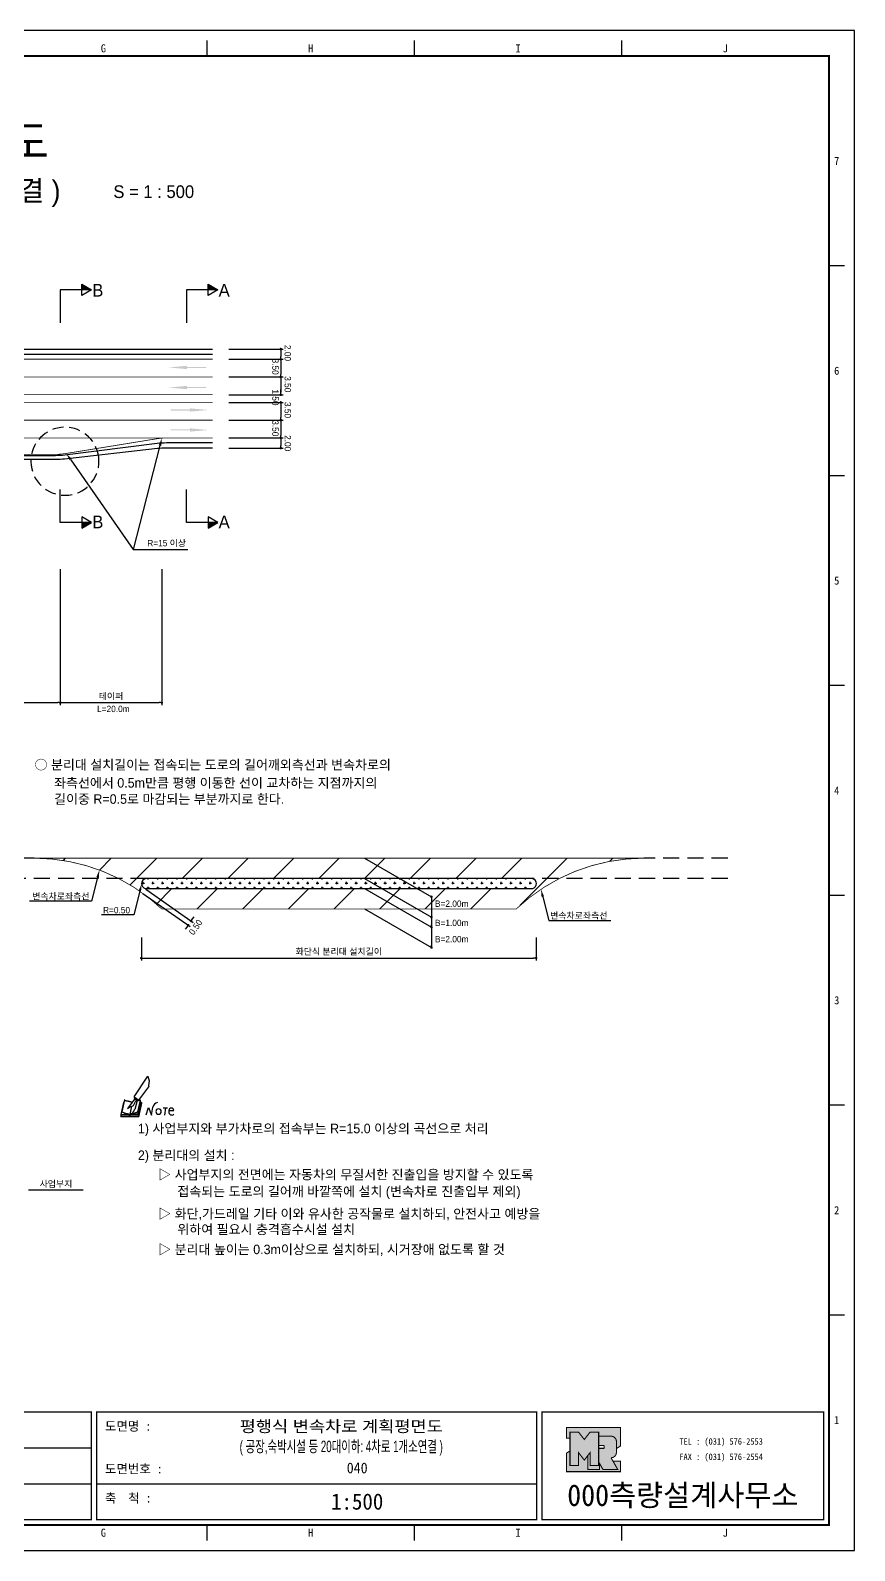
# Model space of a CAD drawing. Header units: millimetres. Extents: x 495 to 918, y -2 to 298.
# Drawn here: x 756.1 to 918.4, y -1.5 to 297.8 of the extents above; entities that cross this region are included whole.
import ezdxf
from ezdxf.enums import TextEntityAlignment as Align

# ---------------------------------------------------------------- set-up
doc = ezdxf.new("R2010")
doc.units = ezdxf.units.MM
doc.linetypes.add('HIDDEN', pattern=[9.525, 6.35, -3.175])
for name, color, linetype in [('CC-GSTR-0004', 4, 'Continuous'), ('CM-LANE-0030', 30, 'Continuous'), ('CZ-DIMT-0002', 7, 'Continuous'), ('CZ-LIN1-0007', 7, 'Continuous'), ('CZ-LIN2-0003', 3, 'Continuous'), ('CZ-LINE-0001', 7, 'Continuous'), ('CZ-TEXT-BOX0', 7, 'Continuous'), ('TITLE', 7, 'Continuous')]:
    doc.layers.add(name, color=color, linetype=linetype)
doc.styles.add('돋움', font='')
doc.styles.add('돋음체', font='')
doc.styles.get('돋움').set_extended_font_data('Dotum')
doc.styles.get('돋음체').set_extended_font_data('DotumChe')

# ---------------------------------------------------------------- blocks, each defined once
blk = doc.blocks.new('note')
for p, q in [((0.85, 3.5), (3.53, 7.57)), ((3.53, 7.57), (3.8, 6.64)), ((3.8, 6.64), (3.69, 5.72)), ((1, 3.1), (0.75, 2.77)), ((0.85, 3.5), (1.8, 2.79)), ((1, 3.4), (0.85, 3.21)), ((0.85, 3.21), (1.52, 2.71)), ((1.8, 2.79), (3.74, 5.46)), ((3.69, 5.72), (3.74, 5.46)), ((-1.24, 2.36), (-1.77, 0)), ((-1.77, 0), (1.77, 0)), ((-1.77, 0), (-1.77, -0.3)), ((-1.53, 0.52), (-1.55, 0.54)), ((-1.01, 2.9), (-1.53, 0.52)), ((-1.48, 0.48), (-1.53, 0.52)), ((-1.43, 0.44), (-1.48, 0.48)), ((-1.38, 0.41), (-1.43, 0.44)), ((-1.33, 0.4), (-1.38, 0.41)), ((-1.27, 0.37), (-1.33, 0.4)), ((-1.22, 0.35), (-1.27, 0.37)), ((-1.13, 2.36), (-1.24, 2.36)), ((-1.17, 0.33), (-1.22, 0.35)), ((-1.12, 0.32), (-1.17, 0.33)), ((-1.02, 0.25), (-1.12, 0.32)), ((-0.97, 0.22), (-1.02, 0.25)), ((-1, 2.9), (-1.01, 2.9)), ((-0.98, 2.85), (-1, 2.9)), ((-0.95, 2.8), (-0.98, 2.85)), ((-0.93, 0.21), (-0.97, 0.22)), ((-0.9, 2.75), (-0.95, 2.8)), ((-0.88, 0.19), (-0.93, 0.21)), ((-0.85, 2.72), (-0.9, 2.75)), ((-0.8, 0.18), (-0.88, 0.19)), ((-0.79, 2.69), (-0.85, 2.72)), ((-0.75, 0.17), (-0.8, 0.18)), ((-0.74, 2.68), (-0.79, 2.69)), ((-0.7, 0.16), (-0.75, 0.17)), ((-0.69, 2.65), (-0.74, 2.68)), ((-0.64, 0.15), (-0.7, 0.16)), ((-0.64, 2.65), (-0.69, 2.65)), ((-0.59, 2.63), (-0.64, 2.65)), ((-0.58, 0.14), (-0.64, 0.15)), ((-0.54, 2.62), (-0.59, 2.63)), ((-0.53, 0.13), (-0.58, 0.14)), ((-0.48, 2.61), (-0.54, 2.62)), ((-0.48, 0.12), (-0.53, 0.13)), ((-0.43, 2.61), (-0.48, 2.61)), ((-0.43, 0.11), (-0.48, 0.12)), ((0.75, 2.77), (-0.46, 1.16)), ((0.37, 2.24), (-0.46, 1.16)), ((-0.46, 1.16), (-0.08, 1.47)), ((-0.38, 2.59), (-0.43, 2.61)), ((-0.38, 0.08), (-0.43, 0.11)), ((-0.33, 2.59), (-0.38, 2.59)), ((-0.29, 0.06), (-0.38, 0.08)), ((-0.27, 2.58), (-0.33, 2.59)), ((-0.23, 0.05), (-0.29, 0.06)), ((-0.22, 2.57), (-0.27, 2.58)), ((-0.16, 0.04), (-0.23, 0.05)), ((-0.17, 2.56), (-0.22, 2.57)), ((-0.12, 2.55), (-0.17, 2.56)), ((-0.11, 0.03), (-0.16, 0.04)), ((-0.07, 2.53), (-0.12, 2.55)), ((-0.04, 0.02), (-0.11, 0.03)), ((-0.08, 1.47), (0.72, 1.75)), ((-0.01, 2.51), (-0.07, 2.53)), ((-0.05, -0.3), (-0.05, 0)), ((0, 0), (-0.04, 0.02)), ((0.04, 2.5), (-0.01, 2.51)), ((0.37, 1.63), (0, 0)), ((0, 0), (1.6, 0.53)), ((0, 0), (1.65, 0.18)), ((0, 0.01), (0.06, 0.04)), ((0, -0.3), (0, 0)), ((0.09, 2.48), (0.04, 2.5)), ((0.05, -0.3), (0.05, 0)), ((0.06, 0.04), (0.11, 0.07)), ((0.14, 2.48), (0.09, 2.48)), ((0.11, 0.07), (0.16, 0.09)), ((0.2, 2.47), (0.14, 2.48)), ((0.16, 0.09), (0.21, 0.12)), ((0.26, 2.43), (0.18, 2.46)), ((0.21, 0.12), (0.27, 0.14)), ((0.34, 2.4), (0.26, 2.43)), ((0.27, 0.14), (0.36, 0.19)), ((0.45, 2.37), (0.34, 2.4)), ((0.36, 0.19), (0.41, 0.22)), ((0.41, 0.22), (0.46, 0.27)), ((0.46, 0.27), (0.51, 0.3)), ((0.51, 0.3), (0.56, 0.34)), ((0.56, 0.34), (0.6, 0.4)), ((0.6, 0.4), (0.64, 0.45)), ((0.64, 0.45), (0.67, 0.51)), ((0.67, 0.51), (0.74, 0.58)), ((0.72, 1.75), (1.16, 2.53)), ((0.74, 0.58), (0.79, 0.63)), ((0.79, 0.63), (0.83, 0.68)), ((0.83, 0.68), (0.86, 0.73)), ((0.86, 0.73), (0.89, 0.79)), ((0.89, 0.84), (0.92, 0.89)), ((0.89, 0.79), (0.89, 0.84)), ((0.92, 0.89), (0.96, 0.95)), ((0.96, 0.95), (1.01, 0.97)), ((1.47, 2.74), (1.01, 0.97)), ((1.16, 2.53), (1.37, 2.82)), ((2.13, 2.84), (1.44, 2.63)), ((1.52, 2.71), (1.66, 2.9)), ((1.6, 0.53), (2.13, 2.84)), ((1.65, 0.18), (2.19, 2.48)), ((1.77, 0), (2.3, 2.36)), ((1.77, -0.3), (2.3, 2.07)), ((1.77, -0.38), (2.3, 1.99)), ((1.77, -0.44), (2.3, 1.93)), ((1.77, 0), (1.77, -0.3)), ((2.19, 2.48), (2.04, 2.47)), ((2.3, 2.36), (2.16, 2.36)), ((2.3, 2.36), (2.3, 2.07)), ((3.21, -0.08), (3.68, 1.4)), ((3.68, 1.4), (4.26, -0.14)), ((4.26, -0.14), (4.56, 1.44)), ((6.55, 1.34), (7.46, 1.34)), ((7.01, 1.34), (6.87, -0.11)), ((7.71, 0.77), (7.71, 0.55)), ((7.71, 0.77), (8.67, 0.77)), ((-1.77, -0.3), (1.77, -0.3)), ((-1.77, -0.43), (-1.77, -0.3)), ((-1.77, -0.37), (1.77, -0.37)), ((-1.77, -0.43), (1.77, -0.43))]:
    blk.add_line(p, q)
for centre, major_axis, start_param, end_param in [((0.4, 2.31), (0.0702, 0.0702), 3.283946, 6.425539), ((5.68, 1.23), (-0.806, 0.806), -0.591174, 0.597824), ((5.66, 0.58), (-0.378, 0.378), 3.926991, 10.210176), ((8.3, 0.49), (0.422, 0.422), 2.265602, 4.634911), ((8.19, 0.77), (-0.342, 0.342), 3.926991, 7.068583)]:
    blk.add_ellipse(centre, major_axis=major_axis, ratio=1, start_param=start_param, end_param=end_param)
blk = doc.blocks.new('_Dot')
at = {"color": 0, "linetype": 'ByBlock', "lineweight": -2}
blk.add_line((-0.5, 0), (-1, 0), dxfattribs=at)
at = {"color": 0, "linetype": 'ByBlock', "const_width": 0.5}
blk.add_lwpolyline([(-0.25, 0, 1), (0.25, 0, 1)], format="xyb", close=True, dxfattribs=at)

msp = doc.modelspace()

# ---------------------------------------------------------------- hatches: boundary and pattern name
at = {"layer": 'CM-LANE-0030'}
h = msp.add_hatch(dxfattribs=at)
h.set_pattern_fill('ANSI31', color=256, scale=2, style=0)
h.set_pattern_definition([(45, (-522.996, 590.931), (-4.490128, 4.490128), [])])
h.paths.add_polyline_path([(851.79, 124.82, -0.191871), (876.89, 134.82), (756.89, 134.82, -0.191871), (781.99, 124.82)])
h.paths.add_polyline_path([(778.71, 128.82, 0.002096), (778.45, 129.01, -0.732581), (779.03, 130.82), (854.76, 130.82, -0.732581), (855.33, 129.01, 0.002096), (855.08, 128.82)], flags=16)
at = {"layer": 'CZ-LIN1-0007'}
for points in [[(786.93, 231.79), (786.93, 231.57), (790.76, 231.57), (790.76, 231.36), (786.93, 231.36), (786.93, 231.14), (783.28, 231.47)], [(786.93, 227.83), (786.93, 227.61), (790.76, 227.61), (790.76, 227.4), (786.93, 227.4), (786.93, 227.18), (783.28, 227.51)], [(787.54, 223.41), (787.54, 223.2), (783.72, 223.2), (783.72, 222.98), (787.54, 222.98), (787.54, 222.77), (791.19, 223.09)], [(787.54, 219.48), (787.54, 219.26), (783.72, 219.26), (783.72, 219.05), (787.54, 219.05), (787.54, 218.83), (791.19, 219.15)]]:
    msp.add_hatch(color=256, dxfattribs=at).paths.add_polyline_path(points)
at = {"layer": 'CZ-LIN2-0003'}
h = msp.add_hatch(dxfattribs=at)
h.set_pattern_fill('CROSS', color=256, scale=0.15, style=0)
h.set_pattern_definition([(0, (-522.9959, 590.9311), (0.9525, 0.9525), [0.47625, -1.42875]), (90, (-522.7577, 590.693), (-0.9525, 0.9525), [0.47625, -1.42875])])
h.paths.add_polyline_path([(779.03, 130.82, 0.732581), (778.45, 129.01, -0.002096), (778.71, 128.82), (855.08, 128.82, -0.002096), (855.33, 129.01, 0.732581), (854.76, 130.82)])
at = {"layer": 'CZ-LINE-0001'}
for points in [[(766.24, 247.85), (766.24, 246.76), (768.15, 246.76)], [(791.12, 247.85), (791.12, 246.76), (793.02, 246.76)], [(768.15, 200.92), (766.24, 200.92), (766.24, 199.82)], [(793.02, 200.92), (791.12, 200.92), (791.12, 199.82)]]:
    msp.add_hatch(color=256, dxfattribs=at).paths.add_polyline_path(points)
at = {"layer": 'TITLE', "ltscale": 150}
h = msp.add_hatch(color=8, dxfattribs=at)
edge = h.paths.add_edge_path()
edge.add_line((872.33, 22.7), (861.66, 22.7))
edge.add_line((861.66, 22.7), (861.66, 20.62))
edge.add_line((861.66, 20.62), (862.37, 20.62))
edge.add_line((862.37, 20.62), (862.37, 21.79))
edge.add_line((862.37, 21.79), (864.06, 21.79))
edge.add_line((864.06, 21.79), (865.19, 20.34))
edge.add_line((865.19, 20.34), (866.32, 21.79))
edge.add_line((866.32, 21.79), (868.01, 21.79))
edge.add_line((868.01, 21.79), (868.01, 20.99))
edge.add_line((868.01, 20.99), (870.45, 20.99))
edge.add_arc((870.45, 19.92), 1.07, 0, 90, ccw=False)
edge.add_line((871.51, 19.92), (871.51, 18.56))
edge.add_line((871.51, 18.56), (872.33, 19.06))
edge.add_line((872.33, 19.06), (872.33, 22.7))
h.paths.add_polyline_path([(865.87, 17.17), (865.19, 16.29), (864.06, 17.74), (864.06, 15.23), (862.37, 15.23), (862.37, 18.08), (861.66, 17.64), (861.66, 14.01), (872.33, 14.01), (872.33, 16.09), (870.83, 16.09), (871.78, 14.43), (868.88, 14.43), (868.18, 15.64), (868.18, 14.43), (865.87, 14.43)])
msp.add_hatch(color=5, dxfattribs=at).paths.add_polyline_path([(868.01, 21.79), (866.32, 21.79), (865.19, 20.34), (864.06, 21.79), (862.37, 21.79), (862.37, 15.23), (864.06, 15.23), (864.06, 17.74), (865.19, 16.29), (866.32, 17.74), (866.32, 15.23), (868.01, 15.23)])
h = msp.add_hatch(color=161, dxfattribs=at)
edge = h.paths.add_edge_path()
edge.add_arc((870.45, 19.92), 1.07, 360, 450)
edge.add_line((870.45, 20.99), (868.01, 20.99))
edge.add_line((868.01, 20.99), (868.01, 19.14))
edge.add_line((868.01, 19.14), (869, 19.14))
edge.add_arc((869, 19.03), 0.113, 0, 90, ccw=False)
edge.add_line((869.12, 19.03), (869.12, 18.72))
edge.add_arc((869, 18.72), 0.113, 270, 360, ccw=False)
edge.add_line((869, 18.6), (868.01, 18.6))
edge.add_line((868.01, 18.6), (868.01, 15.23))
edge.add_line((868.01, 15.23), (866.32, 15.23))
edge.add_line((866.32, 15.23), (866.32, 17.74))
edge.add_line((866.32, 17.74), (865.87, 17.17))
edge.add_line((865.87, 17.17), (865.87, 14.43))
edge.add_line((865.87, 14.43), (868.18, 14.43))
edge.add_line((868.18, 14.43), (868.18, 15.64))
edge.add_line((868.18, 15.64), (868.88, 14.43))
edge.add_line((868.88, 14.43), (871.78, 14.43))
edge.add_line((871.78, 14.43), (870.45, 16.75))
edge.add_arc((870.45, 17.82), 1.07, 270, 360)
edge.add_line((871.51, 17.82), (871.51, 19.92))

# ---------------------------------------------------------------- linework, layer by layer
at = {"color": 0, "linetype": 'ByBlock', "lineweight": -2}
for p, q in [((805.42, 234.84), (805.42, 234.59)), ((805.42, 233.34), (805.42, 233.59)), ((805.42, 232.84), (805.42, 232.59)), ((805.42, 229.84), (805.42, 230.09)), ((805.42, 229.34), (805.42, 229.09)), ((805.42, 226.34), (805.42, 226.59)), ((805.42, 226.34), (805.42, 226.59)), ((805.42, 224.34), (805.42, 224.09)), ((805.42, 224.34), (805.42, 224.09)), ((805.42, 221.34), (805.42, 221.59)), ((805.42, 220.84), (805.42, 220.59)), ((805.42, 217.84), (805.42, 218.09)), ((805.42, 217.34), (805.42, 217.09)), ((805.42, 215.84), (805.42, 216.09)), ((835.09, 126.97), (835.09, 126.72)), ((787.92, 122.66), (788.06, 122.87)), ((835.09, 122.97), (835.09, 122.72)), ((787.06, 121.43), (786.91, 121.23)), ((835.09, 121.47), (835.09, 121.72)), ((835.09, 117.47), (835.09, 117.72))]:
    msp.add_line(p, q, dxfattribs=at)
at = {"color": 0, "linetype": 'ByBlock', "const_width": 0.25}
for points in [[(805.42, 234.96, 1), (805.42, 235.21, 1)], [(805.42, 233.21, 1), (805.42, 232.96, 1)], [(805.42, 232.96, 1), (805.42, 233.21, 1)], [(805.42, 229.71, 1), (805.42, 229.46, 1)], [(805.42, 229.46, 1), (805.42, 229.71, 1)], [(805.42, 226.21, 1), (805.42, 225.96, 1)], [(805.42, 226.21, 1), (805.42, 225.96, 1)], [(805.42, 224.46, 1), (805.42, 224.71, 1)], [(805.42, 224.46, 1), (805.42, 224.71, 1)], [(805.42, 221.21, 1), (805.42, 220.96, 1)], [(805.42, 220.96, 1), (805.42, 221.21, 1)], [(805.42, 217.46, 1), (805.42, 217.71, 1)], [(805.42, 217.71, 1), (805.42, 217.46, 1)], [(805.42, 215.71, 1), (805.42, 215.46, 1)], [(835.09, 127.1, 1), (835.09, 127.35, 1)], [(835.09, 123.1, 1), (835.09, 123.35, 1)], [(787.13, 121.54, 1), (787.27, 121.74, 1)], [(787.85, 122.56, 1), (787.7, 122.35, 1)], [(835.09, 121.35, 1), (835.09, 121.1, 1)], [(835.09, 117.35, 1), (835.09, 117.1, 1)]]:
    msp.add_lwpolyline(points, format="xyb", close=True, dxfattribs=at)
at = {"layer": 'CC-GSTR-0004'}
for p, q in [((622, 235.09), (792, 235.09)), ((622, 234.09), (792, 234.09))]:
    msp.add_line(p, q, dxfattribs=at)
for points in [[(792, 216.59), (782.94, 216.59, 0.031099), (781.08, 216.47), (762.93, 214.2, -0.031099), (761.07, 214.09), (722, 214.09, 0.414214), (707.25, 199.34)], [(792, 215.59), (782.85, 215.59, 0.028015), (781.17, 215.49), (781.17, 215.49), (762.84, 213.43, -0.028015), (761.16, 213.34), (722, 213.34, 0.414214), (708, 199.34)]]:
    msp.add_lwpolyline(points, format="xyb", dxfattribs=at)
at = {"layer": 'CM-LANE-0030', "const_width": 0.15}
for points in [[(622, 226.09), (792, 226.09)], [(622, 224.59), (792, 224.59)]]:
    msp.add_lwpolyline(points, dxfattribs=at)
msp.add_lwpolyline([(756.89, 134.82), (876.89, 134.82, 0.191871), (851.79, 124.82), (781.99, 124.82, 0.191871)], format="xyb", close=True, dxfattribs=at)
at = {"layer": 'CZ-LIN1-0007', "const_width": 0.15}
msp.add_lwpolyline([(622, 233.09), (792, 233.09)], dxfattribs=at)
at = {"layer": 'CZ-LIN1-0007', "linetype": 'HIDDEN', "const_width": 0.15}
for points in [[(622, 229.59), (792, 229.59)], [(622, 221.09), (792, 221.09)], [(783.21, 217.59), (752.61, 217.59)]]:
    msp.add_lwpolyline(points, dxfattribs=at)
at = {"layer": 'CZ-LIN1-0007', "const_width": 0.15}
msp.add_lwpolyline([(792, 217.59), (783.21, 217.59, 0.040295), (780.81, 217.39), (763.2, 214.53), (763.2, 214.53, -0.040295), (760.79, 214.34), (722, 214.34, 0.414214), (707, 199.34)], format="xyb", dxfattribs=at)
at = {"layer": 'CZ-LIN2-0003'}
msp.add_lwpolyline([(855.08, 128.82, -0.002096), (855.33, 129.01, 0.732581), (854.76, 130.82), (779.03, 130.82, 0.732581), (778.45, 129.01, -0.002096), (778.71, 128.82)], format="xyb", close=True, dxfattribs=at)
at = {"layer": 'CZ-LINE-0001'}
for p, q in [((768.15, 246.76), (762, 246.76)), ((762, 246.76), (762, 240.22)), ((766.24, 245.66), (766.24, 247.85)), ((766.24, 247.85), (768.15, 246.76)), ((768.15, 246.76), (766.24, 245.66)), ((793.02, 246.76), (786.88, 246.76)), ((786.88, 246.76), (786.88, 240.22)), ((791.12, 245.66), (791.12, 247.85)), ((791.12, 247.85), (793.02, 246.76)), ((793.02, 246.76), (791.12, 245.66)), ((795.19, 235.09), (805.92, 235.09)), ((805.42, 234.59), (805.42, 233.59)), ((795.19, 233.09), (805.92, 233.09)), ((795.19, 233.09), (805.92, 233.09)), ((805.42, 232.59), (805.42, 230.09)), ((795.19, 229.59), (805.92, 229.59)), ((795.19, 229.59), (805.92, 229.59)), ((805.42, 229.09), (805.42, 226.59)), ((795.19, 226.09), (805.92, 226.09)), ((795.19, 226.09), (805.92, 226.09)), ((795.19, 224.59), (805.92, 224.59)), ((795.19, 224.59), (805.92, 224.59)), ((805.42, 226.59), (805.42, 227.09)), ((805.42, 224.09), (805.42, 221.59)), ((805.42, 224.09), (805.42, 223.59)), ((795.19, 221.09), (805.92, 221.09)), ((795.19, 221.09), (805.92, 221.09)), ((805.42, 220.59), (805.42, 218.09)), ((795.19, 217.59), (805.92, 217.59)), ((795.19, 217.59), (805.92, 217.59)), ((795.19, 215.59), (805.92, 215.59)), ((805.42, 217.09), (805.42, 216.09)), ((762, 200.92), (762, 207.46)), ((786.88, 200.92), (786.88, 207.46)), ((768.15, 200.92), (762, 200.92)), ((768.15, 200.92), (766.24, 202.02)), ((766.24, 202.02), (766.24, 199.82)), ((766.24, 199.82), (768.15, 200.92)), ((793.02, 200.92), (786.88, 200.92)), ((793.02, 200.92), (791.12, 202.02)), ((791.12, 202.02), (791.12, 199.82)), ((791.12, 199.82), (793.02, 200.92)), ((776.36, 195.62), (787.14, 195.62)), ((762, 191.73), (762, 164.95)), ((762, 191.73), (762, 164.95)), ((782, 191.73), (782, 164.95)), ((722.5, 165.45), (761.5, 165.45)), ((762.5, 165.45), (781.5, 165.45)), ((821.93, 134.82), (835.09, 127.22)), ((821.93, 130.82), (835.09, 123.22)), ((821.93, 128.82), (835.09, 121.22)), ((778.29, 127.9), (787.61, 121.35)), ((778.86, 128.72), (788.18, 122.17)), ((835.09, 127.22), (835.09, 117.22)), ((788.06, 122.87), (788.35, 123.27)), ((821.93, 124.82), (835.09, 117.22)), ((786.91, 121.23), (786.63, 120.82)), ((777.97, 119.2), (777.97, 114.66)), ((855.71, 119.2), (855.71, 114.66)), ((778.47, 115.16), (855.21, 115.16)), ((755.78, 69.52), (766.5, 69.52))]:
    msp.add_line(p, q, dxfattribs=at)
at = {"layer": 'CZ-LINE-0001', "linetype": 'HIDDEN', "ltscale": 0.35}
msp.add_line((769.57, 213.78), (769.57, 213.78), dxfattribs=at)
at = {"layer": 'CZ-LINE-0001', "linetype": 'HIDDEN', "ltscale": 0.5}
for p, q in [((756.89, 134.82), (740.37, 134.82)), ((893.42, 134.82), (876.89, 134.82)), ((779.03, 130.82), (740.37, 130.82)), ((893.42, 130.82), (854.76, 130.82))]:
    msp.add_line(p, q, dxfattribs=at)
at = {"layer": 'CZ-LINE-0001'}
for points in [[(781.63, 216.09), (776.36, 195.62)], [(764.06, 213.3), (776.36, 195.62)], [(769.35, 131.05), (768.18, 126.38), (755.95, 126.38)], [(777.66, 128.33), (776.49, 123.66), (770.15, 123.66)]]:
    msp.add_lwpolyline(points, dxfattribs=at)
at = {"layer": 'CZ-LINE-0001', "extrusion": (0, 0, -1)}
msp.add_lwpolyline([(-857.02, 127.24), (-858.19, 122.58), (-870.42, 122.58)], dxfattribs=at)
at = {"layer": 'CZ-LINE-0001', "linetype": 'HIDDEN', "ltscale": 0.35}
msp.add_arc((762.92, 212.99), 6.7, 6.7667, 6.749, dxfattribs=at)
at = {"layer": 'CZ-LINE-0001'}
for points in [[(781.39, 216.15), (782.01, 217.54), (781.88, 216.02)], [(763.85, 213.16), (763.2, 214.53), (764.26, 213.44)], [(769.11, 131.11), (769.72, 132.5), (769.6, 130.99)], [(777.42, 128.39), (778.03, 129.78), (777.91, 128.26)]]:
    msp.add_solid(points, dxfattribs=at)
at = {"layer": 'CZ-LINE-0001', "extrusion": (0, 0, -1)}
msp.add_solid([(-857.26, 127.31), (-856.65, 128.7), (-856.78, 127.18)], dxfattribs=at)
at = {"layer": 'TITLE', "color": 7, "linetype": 'Continuous'}
for p, q in [((790.9, 292.8), (790.9, 295.82)), ((831.73, 292.8), (831.73, 295.82)), ((872.55, 292.8), (872.55, 295.82)), ((916.4, 251.47), (913.38, 251.47)), ((916.4, 210.14), (913.38, 210.14)), ((916.4, 168.81), (913.38, 168.81)), ((916.4, 127.48), (913.38, 127.48)), ((916.4, 86.16), (913.38, 86.16)), ((916.4, 44.83), (913.38, 44.83)), ((790.9, 0.47), (790.9, 3.5)), ((831.73, 0.47), (831.73, 3.5)), ((872.55, 0.47), (872.55, 3.5))]:
    msp.add_line(p, q, dxfattribs=at)
at = {"layer": 'TITLE', "ltscale": 150}
for p, q in [((681.53, 18.71), (768.14, 18.71)), ((681.53, 11.63), (768.14, 11.63)), ((769.2, 11.63), (855.81, 11.63))]:
    msp.add_line(p, q, dxfattribs=at)
at = {"layer": 'TITLE'}
msp.add_line((913.49, 3.5), (504.63, 3.5), dxfattribs=at)
msp.add_lwpolyline([(495.05, -1.54), (918.41, -1.54), (918.41, 297.84), (495.05, 297.84)], close=True, dxfattribs=at)
at = {"layer": 'TITLE', "linetype": 'Continuous', "const_width": 0.403}
msp.add_lwpolyline([(505.13, 3.5), (505.13, 292.8), (913.38, 292.8), (913.38, 3.5)], close=True, dxfattribs=at)
at = {"layer": 'TITLE', "ltscale": 150}
for points, const_width in [([(768.14, 4.56), (681.53, 4.56), (681.53, 25.78), (768.14, 25.78)], 0.265), ([(769.2, 25.78), (855.81, 25.78), (855.81, 4.56), (769.2, 4.56)], 0.265), ([(912.31, 25.78), (912.31, 4.56), (856.87, 4.56), (856.87, 25.78), (912.31, 25.78)], 0.265), ([(868.01, 21.79), (866.32, 21.79), (865.19, 20.34), (864.06, 21.79), (862.37, 21.79), (862.37, 15.23), (864.06, 15.23), (864.06, 17.74), (865.19, 16.29), (866.32, 17.74), (866.32, 15.23), (868.01, 15.23)], 0.212), ([(865.87, 17.17), (865.19, 16.29), (864.06, 17.74), (864.06, 15.23), (862.37, 15.23), (862.37, 18.08), (861.66, 17.64), (861.66, 14.01), (872.33, 14.01), (872.33, 16.09), (870.83, 16.09), (871.78, 14.43), (868.88, 14.43), (868.18, 15.64), (868.18, 14.43), (865.87, 14.43)], 0.212)]:
    msp.add_lwpolyline(points, close=True, dxfattribs=dict(at, const_width=const_width))
at = {"layer": 'TITLE', "ltscale": 150, "const_width": 0.212}
for points in [[(872.33, 22.7), (861.66, 22.7), (861.66, 20.62), (862.37, 20.62), (862.37, 21.79), (864.06, 21.79), (865.19, 20.34), (866.32, 21.79), (868.01, 21.79), (868.01, 20.99), (870.45, 20.99, -0.414214), (871.51, 19.92), (871.51, 18.56), (872.33, 19.06)], [(871.51, 19.92, 0.414214), (870.45, 20.99), (868.01, 20.99), (868.01, 19.14), (869, 19.14, -0.414214), (869.12, 19.03), (869.12, 18.72, -0.414214), (869, 18.6), (868.01, 18.6), (868.01, 15.23), (866.32, 15.23), (866.32, 17.74), (865.87, 17.17), (865.87, 14.43), (868.18, 14.43), (868.18, 15.64), (868.88, 14.43), (871.78, 14.43), (870.45, 16.75, 0.414214), (871.51, 17.82)]]:
    msp.add_lwpolyline(points, format="xyb", close=True, dxfattribs=at)

# ---------------------------------------------------------------- block references
at = {"layer": 'CZ-LINE-0001', "xscale": 0.5, "yscale": 0.5, "zscale": 0.5}
for p in [(762, 165.45), (782, 165.45), (855.71, 115.16)]:
    msp.add_blockref('_Dot', p, dxfattribs=at)
at = {"layer": 'CZ-LINE-0001', "xscale": 0.5, "yscale": 0.5, "zscale": 0.5, "rotation": 180}
for p in [(762, 165.45), (777.97, 115.16)]:
    msp.add_blockref('_Dot', p, dxfattribs=at)
at = {"layer": 'CZ-TEXT-BOX0'}
msp.add_blockref('note', (775.69, 84.35), dxfattribs=at)

# ---------------------------------------------------------------- texts
at = {"layer": 'CZ-DIMT-0002', "style": '돋움'}
for s, height, p in [('B', 2.5, (769.4, 246.67)), ('A', 2.5, (794.28, 246.67)), ('B', 2.5, (769.4, 201.05)), ('A', 2.5, (794.28, 201.05)), ('R=15 이상', 1.25, (782.95, 196.87)), ('L=20.0m', 1.25, (772.46, 164.22))]:
    msp.add_text(s, height=height, dxfattribs=at).set_placement(p, align=Align.MIDDLE_CENTER)
for s, p in [('2.00', (806.17, 235.9)), ('3.50', (803.74, 233.21)), ('3.50', (806.17, 229.74)), ('1.50', (803.74, 227.15)), ('3.50', (806.17, 224.67)), ('3.50', (803.74, 221.07)), ('2.00', (806.17, 218.14))]:
    msp.add_text(s, height=1.25, rotation=270, dxfattribs=at).set_placement(p)
for s, p in [('○ 분리대 설치길이는 접속되는 도로의 길어깨외측선과 변속차로의', (756.94, 153.22)), ('좌측선에서 0.5m만큼 평행 이동한 선이 교차하는 지점까지의', (760.79, 149.66)), ('길이중 R=0.5로 마감되는 부분까지로 한다.', (760.79, 146.47)), ('1) 사업부지와 부가차로의 접속부는 R=15.0 이상의 곡선으로 처리', (777.29, 81.59)), ('2) 분리대의 설치 :', (777.29, 76.32)), ('▷ 사업부지의 전면에는 자동차의 무질서한 진출입을 방지할 수 있도록', (781.28, 72.52)), ('접속되는 도로의 길어깨 바깥쪽에 설치 (변속차로 진출입부 제외)', (785.06, 69.2)), ('▷ 화단,가드레일 기타 이와 유사한 공작물로 설치하되, 안전사고 예방을', (781.28, 64.8)), ('위하여 필요시 충격흡수시설 설치', (785.06, 61.73)), ('▷ 분리대 높이는 0.3m이상으로 설치하되, 시거장애 없도록 할 것', (781.28, 57.78))]:
    msp.add_text(s, height=1.875, dxfattribs=at).set_placement(p, align=Align.MIDDLE_LEFT)
for s, p in [('변속차로좌측선', (756.48, 126.69)), ('B=2.00m', (835.79, 125.24)), ('R=0.50', (770.43, 123.97)), ('변속차로좌측선', (858.47, 122.89)), ('B=1.00m', (835.79, 121.45)), ('B=2.00m', (835.79, 118.26)), ('사업부지', (757.94, 70.05))]:
    msp.add_text(s, height=1.25, dxfattribs=at).set_placement(p)
at = {"layer": 'CZ-DIMT-0002', "insert": (788.66, 121.22), "char_height": 1.25, "attachment_point": 5, "rotation": 54.9032, "style": '돋움'}
msp.add_mtext('\\A1;0.50', dxfattribs=at)
at = {"layer": 'CZ-LINE-0001', "char_height": 1.25, "attachment_point": 5, "style": '돋움'}
for s, insert in [('\\A1;테이퍼', (772, 166.65)), ('\\A1;화단식 분리대 설치길이', (816.84, 116.36))]:
    msp.add_mtext(s, dxfattribs=dict(at, insert=insert))
at = {"layer": 'TITLE', "color": 3, "linetype": 'Continuous', "style": '돋음체'}
for s, p in [('G', (770.49, 294.31)), ('H', (811.31, 294.31)), ('I', (852.14, 294.31)), ('J', (892.96, 294.31)), ('7', (914.89, 272.14)), ('6', (914.89, 230.81)), ('5', (914.89, 189.48)), ('4', (914.89, 148.15)), ('3', (914.89, 106.83)), ('2', (914.89, 65.5)), ('1', (914.89, 24.17)), ('G', (770.49, 1.99)), ('H', (811.31, 1.99)), ('I', (852.14, 1.99)), ('J', (892.96, 1.99))]:
    msp.add_text(s, height=1.59, dxfattribs=at).set_placement(p, align=Align.MIDDLE)
at = {"layer": 'TITLE', "style": '돋움'}
for s, height, p in [('평행식 변속차로 계획평면도', 6.5, (708.47, 275.92)), ('( 공장,숙박시설 등 20대이하: 4차로 1개소연결 )', 4, (708.51, 266.29))]:
    msp.add_text(s, height=height, dxfattribs=at).set_placement(p, align=Align.MIDDLE_CENTER)
msp.add_text('S = 1 : 500', height=2.5, dxfattribs=at).set_placement((772.46, 266.08), align=Align.MIDDLE_LEFT)
at = {"layer": 'TITLE', "style": '돋음체'}
for s, p in [('도면명 :', (770.79, 22.07)), ('도면번호 :', (770.79, 13.67)), ('축  척 :', (770.79, 7.92))]:
    msp.add_text(s, height=1.804, dxfattribs=at).set_placement(p)
at = {"layer": 'TITLE', "style": '돋움'}
for s, width, p, p2 in [('평행식 변속차로 계획평면도', 1.010039, (797.33, 21.81), (837.33, 21.81)), ('( 공장,숙박시설 등 20대이하: 4차로 1개소연결 )', 0.586912, (797.33, 17.86), (837.33, 17.86))]:
    msp.add_text(s, height=2.25, dxfattribs=dict(at, width=width)).set_placement(p, p2, align=Align.FIT)
at = {"layer": 'TITLE', "color": 180, "style": '돋음체'}
for s, p in [('TEL : (031) 576-2553', (883.9, 19.33)), ('FAX : (031) 576-2554', (883.9, 16.31))]:
    msp.add_text(s, height=1.2733, dxfattribs=at).set_placement(p)
at = {"layer": 'TITLE', "linetype": 'Continuous', "style": '돋음체'}
for s, height, p in [('040', 2.122, (820.47, 14.73)), ('1:500', 3.183, (820.47, 8.1))]:
    msp.add_text(s, height=height, dxfattribs=at).set_placement(p, align=Align.MIDDLE)
at = {"layer": 'TITLE', "color": 180, "style": '돋음체'}
msp.add_text('000측량설계사무소', height=4.244, dxfattribs=at).set_placement((884.59, 7.25), align=Align.CENTER)

doc.saveas('drawing.dxf')
